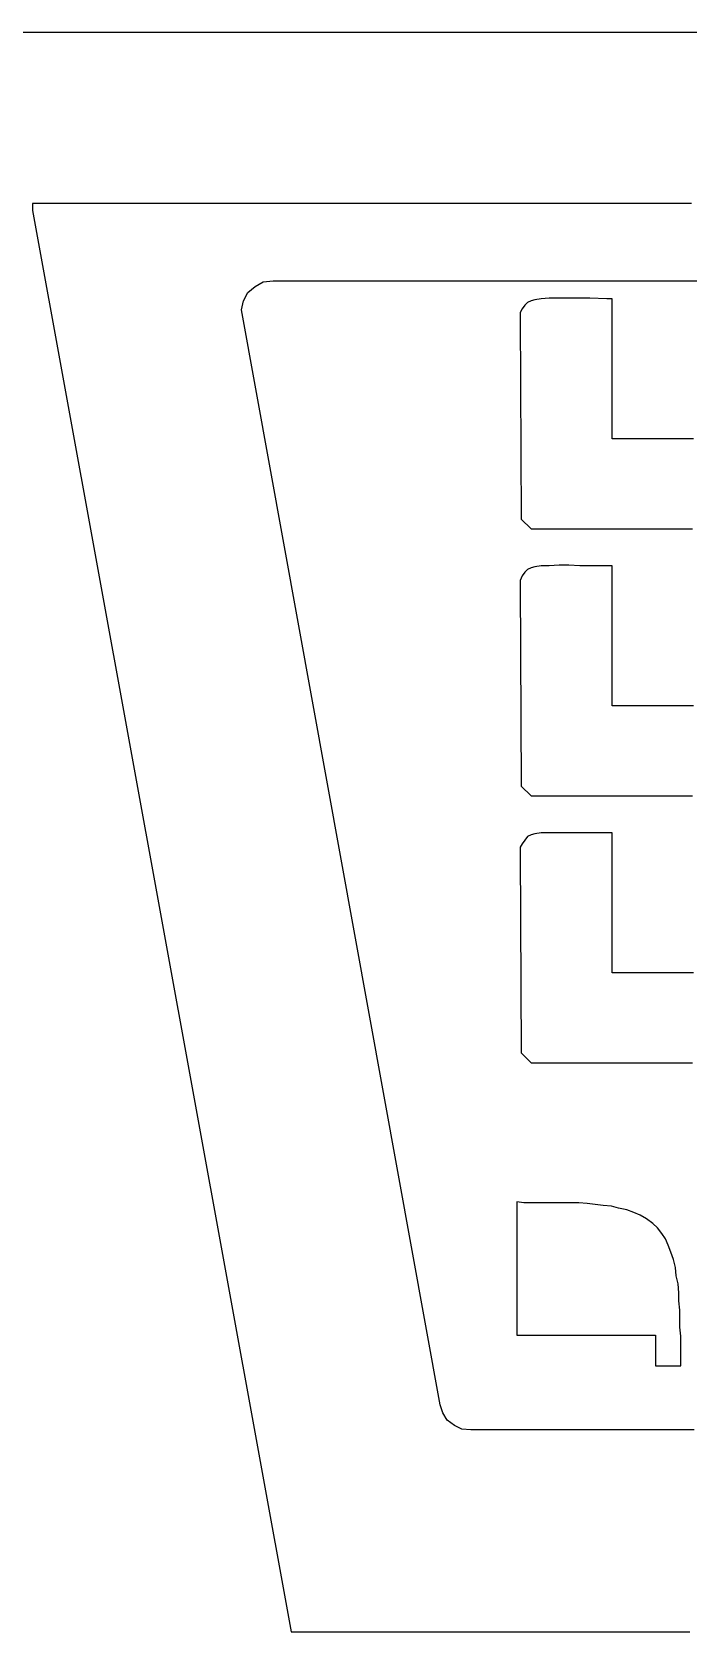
# Model space of a CAD drawing. Extents: x 11 to 591, y 39 to 419.
# Drawn here: x 506 to 524.19, y 184.61 to 228.96 of the extents above; entities that cross this region are included whole.
import ezdxf

# ---------------------------------------------------------------- set-up
doc = ezdxf.new("R2010")
doc.units = 0
doc.layers.get('0').update_dxf_attribs({"linetype": 'CONTINUOUS'})

msp = doc.modelspace()

# ---------------------------------------------------------------- linework, layer by layer
at = {"color": 5}
msp.add_line((11.215419, 228.955266), (591.140419, 228.955266), dxfattribs=at)
at = {"color": 3}
for p, q in [((506.215419, 224.205266), (506.015419, 224.205266)), ((506.015419, 224.205266), (506.015419, 224.180266)), ((506.015419, 224.180266), (506.015419, 224.130266)), ((506.015419, 224.130266), (506.015419, 224.105266)), ((506.015419, 224.105266), (506.015419, 224.055266)), ((506.015419, 224.055266), (506.015419, 224.005266)), ((506.015419, 224.005266), (513.190419, 184.605266)), ((506.415419, 224.205266), (506.215419, 224.205266)), ((506.615419, 224.205266), (506.415419, 224.205266)), ((506.815419, 224.205266), (506.615419, 224.205266)), ((507.015419, 224.205266), (506.815419, 224.205266)), ((507.215419, 224.205266), (507.015419, 224.205266)), ((507.415419, 224.205266), (507.215419, 224.205266)), ((507.615419, 224.205266), (507.415419, 224.205266)), ((507.815419, 224.205266), (507.615419, 224.205266)), ((508.015419, 224.205266), (507.815419, 224.205266)), ((508.215419, 224.205266), (508.015419, 224.205266)), ((508.415419, 224.205266), (508.215419, 224.205266)), ((508.615419, 224.205266), (508.415419, 224.205266)), ((508.840419, 224.205266), (508.615419, 224.205266)), ((509.040419, 224.205266), (508.840419, 224.205266)), ((509.240419, 224.205266), (509.040419, 224.205266)), ((509.440419, 224.205266), (509.240419, 224.205266)), ((509.640419, 224.205266), (509.440419, 224.205266)), ((509.840419, 224.205266), (509.640419, 224.205266)), ((510.040419, 224.205266), (509.840419, 224.205266)), ((510.240419, 224.205266), (510.040419, 224.205266)), ((510.440419, 224.205266), (510.240419, 224.205266)), ((510.640419, 224.205266), (510.440419, 224.205266)), ((510.840419, 224.205266), (510.640419, 224.205266)), ((511.040419, 224.205266), (510.840419, 224.205266)), ((511.240419, 224.205266), (511.040419, 224.205266)), ((511.440419, 224.205266), (511.240419, 224.205266)), ((511.640419, 224.205266), (511.440419, 224.205266)), ((511.840419, 224.205266), (511.640419, 224.205266)), ((512.040419, 224.205266), (511.840419, 224.205266)), ((512.240419, 224.205266), (512.040419, 224.205266)), ((512.440419, 224.205266), (512.240419, 224.205266)), ((512.640419, 224.205266), (512.440419, 224.205266)), ((512.840419, 224.205266), (512.640419, 224.205266)), ((513.040419, 224.205266), (512.840419, 224.205266)), ((513.240419, 224.205266), (513.040419, 224.205266)), ((513.440419, 224.205266), (513.240419, 224.205266)), ((513.640419, 224.205266), (513.440419, 224.205266)), ((513.840419, 224.205266), (513.640419, 224.205266)), ((514.040419, 224.205266), (513.840419, 224.205266)), ((514.240419, 224.205266), (514.040419, 224.205266)), ((514.440419, 224.205266), (514.240419, 224.205266)), ((514.640419, 224.205266), (514.440419, 224.205266)), ((514.840419, 224.205266), (514.640419, 224.205266)), ((515.040419, 224.205266), (514.840419, 224.205266)), ((515.240419, 224.205266), (515.040419, 224.205266)), ((515.440419, 224.205266), (515.240419, 224.205266)), ((515.640419, 224.205266), (515.440419, 224.205266)), ((515.840419, 224.205266), (515.640419, 224.205266)), ((516.040419, 224.205266), (515.840419, 224.205266)), ((516.265419, 224.205266), (516.040419, 224.205266)), ((516.465419, 224.205266), (516.265419, 224.205266)), ((516.665419, 224.205266), (516.465419, 224.205266)), ((516.865419, 224.205266), (516.665419, 224.205266)), ((517.065419, 224.205266), (516.865419, 224.205266)), ((517.265419, 224.205266), (517.065419, 224.205266)), ((517.465419, 224.205266), (517.265419, 224.205266)), ((517.665419, 224.205266), (517.465419, 224.205266)), ((517.865419, 224.205266), (517.665419, 224.205266)), ((518.065419, 224.205266), (517.865419, 224.205266)), ((518.265419, 224.205266), (518.065419, 224.205266)), ((518.465419, 224.205266), (518.265419, 224.205266)), ((518.665419, 224.205266), (518.465419, 224.205266)), ((518.865419, 224.205266), (518.665419, 224.205266)), ((519.065419, 224.205266), (518.865419, 224.205266)), ((519.265419, 224.205266), (519.065419, 224.205266)), ((519.465419, 224.205266), (519.265419, 224.205266)), ((519.665419, 224.205266), (519.465419, 224.205266)), ((519.865419, 224.205266), (519.665419, 224.205266)), ((520.065419, 224.205266), (519.865419, 224.205266)), ((520.265419, 224.205266), (520.065419, 224.205266)), ((520.465419, 224.205266), (520.265419, 224.205266)), ((520.665419, 224.205266), (520.465419, 224.205266)), ((520.865419, 224.205266), (520.665419, 224.205266)), ((521.065419, 224.205266), (520.865419, 224.205266)), ((521.265419, 224.205266), (521.065419, 224.205266)), ((521.465419, 224.205266), (521.265419, 224.205266)), ((521.665419, 224.205266), (521.465419, 224.205266)), ((521.865419, 224.205266), (521.665419, 224.205266)), ((522.065419, 224.205266), (521.865419, 224.205266)), ((522.265419, 224.205266), (522.065419, 224.205266)), ((522.465419, 224.205266), (522.265419, 224.205266)), ((522.665419, 224.205266), (522.465419, 224.205266)), ((522.865419, 224.205266), (522.665419, 224.205266)), ((523.065419, 224.205266), (522.865419, 224.205266)), ((523.265419, 224.205266), (523.065419, 224.205266)), ((523.465419, 224.205266), (523.265419, 224.205266)), ((523.665419, 224.205266), (523.465419, 224.205266)), ((523.890419, 224.205266), (523.665419, 224.205266)), ((524.090419, 224.205266), (523.890419, 224.205266)), ((524.290419, 224.205266), (524.090419, 224.205266)), ((511.990419, 221.730266), (512.190419, 221.905266)), ((512.190419, 221.905266), (512.415419, 222.030266)), ((512.415419, 222.030266), (512.690419, 222.055266)), ((512.690419, 222.055266), (582.790419, 222.055266)), ((511.815419, 221.255266), (511.865419, 221.505266)), ((511.865419, 221.505266), (511.990419, 221.730266)), ((517.315419, 190.905266), (511.815419, 221.255266)), ((517.390419, 190.680266), (517.315419, 190.905266)), ((517.515419, 190.480266), (517.390419, 190.680266)), ((517.715419, 190.330266), (517.515419, 190.480266)), ((517.915419, 190.230266), (517.715419, 190.330266)), ((518.165419, 190.205266), (517.915419, 190.230266)), ((518.365419, 190.205266), (518.165419, 190.205266)), ((518.565419, 190.205266), (518.365419, 190.205266)), ((518.765419, 190.205266), (518.565419, 190.205266)), ((518.965419, 190.205266), (518.765419, 190.205266)), ((519.165419, 190.205266), (518.965419, 190.205266)), ((519.365419, 190.205266), (519.165419, 190.205266)), ((519.565419, 190.205266), (519.365419, 190.205266)), ((519.765419, 190.205266), (519.565419, 190.205266)), ((519.965419, 190.205266), (519.765419, 190.205266)), ((520.165419, 190.205266), (519.965419, 190.205266)), ((520.365419, 190.205266), (520.165419, 190.205266)), ((520.565419, 190.205266), (520.365419, 190.205266)), ((520.765419, 190.205266), (520.565419, 190.205266)), ((520.965419, 190.205266), (520.765419, 190.205266)), ((521.165419, 190.205266), (520.965419, 190.205266)), ((521.365419, 190.205266), (521.165419, 190.205266)), ((521.565419, 190.205266), (521.365419, 190.205266)), ((521.765419, 190.205266), (521.565419, 190.205266)), ((521.965419, 190.205266), (521.765419, 190.205266)), ((522.165419, 190.205266), (521.965419, 190.205266)), ((522.365419, 190.205266), (522.165419, 190.205266)), ((522.565419, 190.205266), (522.365419, 190.205266)), ((522.765419, 190.205266), (522.565419, 190.205266)), ((522.965419, 190.205266), (522.765419, 190.205266)), ((523.165419, 190.205266), (522.965419, 190.205266)), ((523.365419, 190.205266), (523.165419, 190.205266)), ((523.565419, 190.205266), (523.365419, 190.205266)), ((523.765419, 190.205266), (523.565419, 190.205266)), ((523.965419, 190.205266), (523.765419, 190.205266)), ((524.165419, 190.205266), (523.965419, 190.205266)), ((524.365419, 190.205266), (524.165419, 190.205266)), ((513.190419, 184.605266), (513.390419, 184.605266)), ((513.390419, 184.605266), (513.590419, 184.605266)), ((513.590419, 184.605266), (513.790419, 184.605266)), ((513.790419, 184.605266), (513.990419, 184.605266)), ((513.990419, 184.605266), (514.190419, 184.605266)), ((514.190419, 184.605266), (514.390419, 184.605266)), ((514.390419, 184.605266), (514.590419, 184.605266)), ((514.590419, 184.605266), (514.790419, 184.605266)), ((514.790419, 184.605266), (514.990419, 184.605266)), ((514.990419, 184.605266), (515.190419, 184.605266)), ((515.190419, 184.605266), (515.415419, 184.605266)), ((515.415419, 184.605266), (515.615419, 184.605266)), ((515.615419, 184.605266), (515.815419, 184.605266)), ((515.815419, 184.605266), (516.015419, 184.605266)), ((516.015419, 184.605266), (516.215419, 184.605266)), ((516.215419, 184.605266), (516.415419, 184.605266)), ((516.415419, 184.605266), (516.615419, 184.605266)), ((516.615419, 184.605266), (516.815419, 184.605266)), ((516.815419, 184.605266), (517.015419, 184.605266)), ((517.015419, 184.605266), (517.215419, 184.605266)), ((517.215419, 184.605266), (517.415419, 184.605266)), ((517.415419, 184.605266), (517.615419, 184.605266)), ((517.615419, 184.605266), (517.815419, 184.605266)), ((517.815419, 184.605266), (518.015419, 184.605266)), ((518.015419, 184.605266), (518.215419, 184.605266)), ((518.215419, 184.605266), (518.415419, 184.605266)), ((518.415419, 184.605266), (518.615419, 184.605266)), ((518.615419, 184.605266), (518.815419, 184.605266)), ((518.815419, 184.605266), (519.015419, 184.605266)), ((519.015419, 184.605266), (519.215419, 184.605266)), ((519.215419, 184.605266), (519.415419, 184.605266)), ((519.415419, 184.605266), (519.615419, 184.605266)), ((519.615419, 184.605266), (519.815419, 184.605266)), ((519.815419, 184.605266), (520.015419, 184.605266)), ((520.015419, 184.605266), (520.215419, 184.605266)), ((520.215419, 184.605266), (520.415419, 184.605266)), ((520.415419, 184.605266), (520.640419, 184.605266)), ((520.640419, 184.605266), (520.840419, 184.605266)), ((520.840419, 184.605266), (521.040419, 184.605266)), ((521.040419, 184.605266), (521.240419, 184.605266)), ((521.240419, 184.605266), (521.440419, 184.605266)), ((521.440419, 184.605266), (521.640419, 184.605266)), ((521.640419, 184.605266), (521.840419, 184.605266)), ((521.840419, 184.605266), (522.040419, 184.605266)), ((522.040419, 184.605266), (522.240419, 184.605266)), ((522.240419, 184.605266), (522.440419, 184.605266)), ((522.440419, 184.605266), (522.640419, 184.605266)), ((522.640419, 184.605266), (522.840419, 184.605266)), ((522.840419, 184.605266), (523.040419, 184.605266)), ((523.040419, 184.605266), (523.240419, 184.605266)), ((523.240419, 184.605266), (523.440419, 184.605266)), ((523.440419, 184.605266), (523.640419, 184.605266)), ((523.640419, 184.605266), (523.840419, 184.605266)), ((523.840419, 184.605266), (524.040419, 184.605266)), ((524.040419, 184.605266), (524.240419, 184.605266))]:
    msp.add_line(p, q, dxfattribs=at)
at = {"color": 2}
for p, q in [((519.665419, 221.380266), (519.590419, 221.280266)), ((519.740419, 221.455266), (519.665419, 221.380266)), ((519.840419, 221.505266), (519.740419, 221.455266)), ((519.940419, 221.530266), (519.840419, 221.505266)), ((520.115419, 221.555266), (519.940419, 221.530266)), ((520.340419, 221.580266), (520.115419, 221.555266)), ((520.615419, 221.580266), (520.340419, 221.580266)), ((520.890419, 221.580266), (520.615419, 221.580266)), ((521.190419, 221.580266), (520.890419, 221.580266)), ((521.465419, 221.580266), (521.190419, 221.580266)), ((521.940419, 221.555266), (521.465419, 221.580266)), ((522.090419, 221.555266), (521.940419, 221.555266)), ((522.090419, 217.680266), (522.090419, 221.555266)), ((519.590419, 221.280266), (519.540419, 221.180266)), ((519.540419, 221.180266), (519.540419, 221.055266)), ((519.540419, 221.055266), (519.565419, 215.455266)), ((522.290419, 217.680266), (522.090419, 217.680266)), ((522.490419, 217.680266), (522.290419, 217.680266)), ((522.715419, 217.680266), (522.490419, 217.680266)), ((522.915419, 217.680266), (522.715419, 217.680266)), ((523.115419, 217.680266), (522.915419, 217.680266)), ((523.315419, 217.680266), (523.115419, 217.680266)), ((523.515419, 217.680266), (523.315419, 217.680266)), ((523.715419, 217.680266), (523.515419, 217.680266)), ((523.915419, 217.680266), (523.715419, 217.680266)), ((524.115419, 217.680266), (523.915419, 217.680266)), ((524.340419, 217.680266), (524.115419, 217.680266)), ((519.565419, 215.455266), (519.840419, 215.180266)), ((519.840419, 215.180266), (520.040419, 215.180266)), ((520.040419, 215.180266), (520.265419, 215.180266)), ((520.265419, 215.180266), (520.465419, 215.180266)), ((520.465419, 215.180266), (520.690419, 215.180266)), ((520.690419, 215.180266), (520.890419, 215.180266)), ((520.890419, 215.180266), (521.115419, 215.180266)), ((521.115419, 215.180266), (521.315419, 215.180266)), ((521.315419, 215.180266), (521.540419, 215.180266)), ((521.540419, 215.180266), (521.765419, 215.180266)), ((521.765419, 215.180266), (521.965419, 215.180266)), ((521.965419, 215.180266), (522.190419, 215.180266)), ((522.190419, 215.180266), (522.390419, 215.180266)), ((522.390419, 215.180266), (522.615419, 215.180266)), ((522.615419, 215.180266), (522.815419, 215.180266)), ((522.815419, 215.180266), (523.040419, 215.180266)), ((523.040419, 215.180266), (523.240419, 215.180266)), ((523.240419, 215.180266), (523.465419, 215.180266)), ((523.465419, 215.180266), (523.665419, 215.180266)), ((523.665419, 215.180266), (523.890419, 215.180266)), ((523.890419, 215.180266), (524.115419, 215.180266)), ((524.115419, 215.180266), (524.315419, 215.180266)), ((519.590419, 213.880266), (519.540419, 213.755266)), ((519.665419, 213.980266), (519.590419, 213.880266)), ((519.740419, 214.055266), (519.665419, 213.980266)), ((519.840419, 214.105266), (519.740419, 214.055266)), ((519.940419, 214.130266), (519.840419, 214.105266)), ((520.115419, 214.155266), (519.940419, 214.130266)), ((520.340419, 214.155266), (520.115419, 214.155266)), ((520.615419, 214.180266), (520.340419, 214.155266)), ((520.890419, 214.180266), (520.615419, 214.180266)), ((521.190419, 214.155266), (520.890419, 214.180266)), ((521.465419, 214.155266), (521.190419, 214.155266)), ((521.940419, 214.155266), (521.465419, 214.155266)), ((522.090419, 214.155266), (521.940419, 214.155266)), ((522.090419, 210.280266), (522.090419, 214.155266)), ((519.540419, 213.755266), (519.540419, 213.655266)), ((519.540419, 213.655266), (519.565419, 208.055266)), ((522.290419, 210.280266), (522.090419, 210.280266)), ((522.490419, 210.280266), (522.290419, 210.280266)), ((522.715419, 210.280266), (522.490419, 210.280266)), ((522.915419, 210.280266), (522.715419, 210.280266)), ((523.115419, 210.280266), (522.915419, 210.280266)), ((523.315419, 210.280266), (523.115419, 210.280266)), ((523.515419, 210.280266), (523.315419, 210.280266)), ((523.715419, 210.280266), (523.515419, 210.280266)), ((523.915419, 210.280266), (523.715419, 210.280266)), ((524.115419, 210.280266), (523.915419, 210.280266)), ((524.340419, 210.280266), (524.115419, 210.280266)), ((519.565419, 208.055266), (519.840419, 207.780266)), ((519.840419, 207.780266), (520.040419, 207.780266)), ((520.040419, 207.780266), (520.265419, 207.780266)), ((520.265419, 207.780266), (520.465419, 207.780266)), ((520.465419, 207.780266), (520.690419, 207.780266)), ((520.690419, 207.780266), (520.890419, 207.780266)), ((520.890419, 207.780266), (521.115419, 207.780266)), ((521.115419, 207.780266), (521.315419, 207.780266)), ((521.315419, 207.780266), (521.540419, 207.780266)), ((521.540419, 207.780266), (521.765419, 207.780266)), ((521.765419, 207.780266), (521.965419, 207.780266)), ((521.965419, 207.780266), (522.190419, 207.780266)), ((522.190419, 207.780266), (522.390419, 207.780266)), ((522.390419, 207.780266), (522.615419, 207.780266)), ((522.615419, 207.780266), (522.815419, 207.780266)), ((522.815419, 207.780266), (523.040419, 207.780266)), ((523.040419, 207.780266), (523.240419, 207.780266)), ((523.240419, 207.780266), (523.465419, 207.780266)), ((523.465419, 207.780266), (523.665419, 207.780266)), ((523.665419, 207.780266), (523.890419, 207.780266)), ((523.890419, 207.780266), (524.115419, 207.780266)), ((524.115419, 207.780266), (524.315419, 207.780266)), ((519.840419, 206.705266), (519.740419, 206.655266)), ((519.940419, 206.730266), (519.840419, 206.705266)), ((520.115419, 206.755266), (519.940419, 206.730266)), ((520.340419, 206.755266), (520.115419, 206.755266)), ((520.615419, 206.755266), (520.340419, 206.755266)), ((520.890419, 206.755266), (520.615419, 206.755266)), ((521.190419, 206.755266), (520.890419, 206.755266)), ((521.465419, 206.755266), (521.190419, 206.755266)), ((521.940419, 206.755266), (521.465419, 206.755266)), ((522.090419, 206.755266), (521.940419, 206.755266)), ((522.090419, 202.880266), (522.090419, 206.755266)), ((519.590419, 206.455266), (519.540419, 206.355266)), ((519.540419, 206.355266), (519.540419, 206.230266)), ((519.540419, 206.230266), (519.565419, 200.655266)), ((519.665419, 206.555266), (519.590419, 206.455266)), ((519.740419, 206.655266), (519.665419, 206.555266)), ((522.290419, 202.880266), (522.090419, 202.880266)), ((522.490419, 202.880266), (522.290419, 202.880266)), ((522.715419, 202.880266), (522.490419, 202.880266)), ((522.915419, 202.880266), (522.715419, 202.880266)), ((523.115419, 202.880266), (522.915419, 202.880266)), ((523.315419, 202.880266), (523.115419, 202.880266)), ((523.515419, 202.880266), (523.315419, 202.880266)), ((523.715419, 202.880266), (523.515419, 202.880266)), ((523.915419, 202.880266), (523.715419, 202.880266)), ((524.115419, 202.880266), (523.915419, 202.880266)), ((524.340419, 202.880266), (524.115419, 202.880266)), ((519.565419, 200.655266), (519.840419, 200.380266)), ((519.840419, 200.380266), (520.040419, 200.380266)), ((520.040419, 200.380266), (520.265419, 200.380266)), ((520.265419, 200.380266), (520.465419, 200.380266)), ((520.465419, 200.380266), (520.690419, 200.380266)), ((520.690419, 200.380266), (520.890419, 200.380266)), ((520.890419, 200.380266), (521.115419, 200.380266)), ((521.115419, 200.380266), (521.315419, 200.380266)), ((521.315419, 200.380266), (521.540419, 200.380266)), ((521.540419, 200.380266), (521.765419, 200.380266)), ((521.765419, 200.380266), (521.965419, 200.380266)), ((521.965419, 200.380266), (522.190419, 200.380266)), ((522.190419, 200.380266), (522.390419, 200.380266)), ((522.390419, 200.380266), (522.615419, 200.380266)), ((522.615419, 200.380266), (522.815419, 200.380266)), ((522.815419, 200.380266), (523.040419, 200.380266)), ((523.040419, 200.380266), (523.240419, 200.380266)), ((523.240419, 200.380266), (523.465419, 200.380266)), ((523.465419, 200.380266), (523.665419, 200.380266)), ((523.665419, 200.380266), (523.890419, 200.380266)), ((523.890419, 200.380266), (524.115419, 200.380266)), ((524.115419, 200.380266), (524.315419, 200.380266)), ((519.640419, 196.505266), (519.440419, 196.530266)), ((519.440419, 196.530266), (519.440419, 192.830266)), ((519.840419, 196.505266), (519.640419, 196.505266)), ((520.065419, 196.505266), (519.840419, 196.505266)), ((520.265419, 196.505266), (520.065419, 196.505266)), ((520.490419, 196.505266), (520.265419, 196.505266)), ((520.715419, 196.505266), (520.490419, 196.505266)), ((520.940419, 196.505266), (520.715419, 196.505266)), ((521.165419, 196.505266), (520.940419, 196.505266)), ((521.390419, 196.480266), (521.165419, 196.505266)), ((521.615419, 196.455266), (521.390419, 196.480266)), ((521.840419, 196.430266), (521.615419, 196.455266)), ((522.065419, 196.405266), (521.840419, 196.430266)), ((522.265419, 196.355266), (522.065419, 196.405266)), ((522.490419, 196.305266), (522.265419, 196.355266)), ((522.690419, 196.230266), (522.490419, 196.305266)), ((522.865419, 196.155266), (522.690419, 196.230266)), ((523.040419, 196.055266), (522.865419, 196.155266)), ((523.215419, 195.930266), (523.040419, 196.055266)), ((523.340419, 195.805266), (523.215419, 195.930266)), ((523.465419, 195.655266), (523.340419, 195.805266)), ((523.565419, 195.505266), (523.465419, 195.655266)), ((523.640419, 195.330266), (523.565419, 195.505266)), ((523.715419, 195.130266), (523.640419, 195.330266)), ((523.790419, 194.930266), (523.715419, 195.130266)), ((523.840419, 194.705266), (523.790419, 194.930266)), ((523.865419, 194.480266), (523.840419, 194.705266)), ((523.915419, 194.255266), (523.865419, 194.480266)), ((523.940419, 194.005266), (523.915419, 194.255266)), ((523.940419, 193.780266), (523.940419, 194.005266)), ((523.965419, 193.530266), (523.940419, 193.780266)), ((523.965419, 193.280266), (523.965419, 193.530266)), ((523.965419, 193.055266), (523.965419, 193.280266)), ((523.990419, 192.805266), (523.965419, 193.055266)), ((519.440419, 192.830266), (519.490419, 192.830266)), ((519.490419, 192.830266), (523.290419, 192.830266)), ((523.290419, 192.830266), (523.290419, 191.980266)), ((523.990419, 192.580266), (523.990419, 192.805266)), ((523.990419, 192.380266), (523.990419, 192.580266)), ((523.990419, 192.155266), (523.990419, 192.380266)), ((523.990419, 191.980266), (523.990419, 192.155266)), ((523.290419, 191.980266), (523.990419, 191.980266))]:
    msp.add_line(p, q, dxfattribs=at)

doc.saveas('drawing.dxf')
